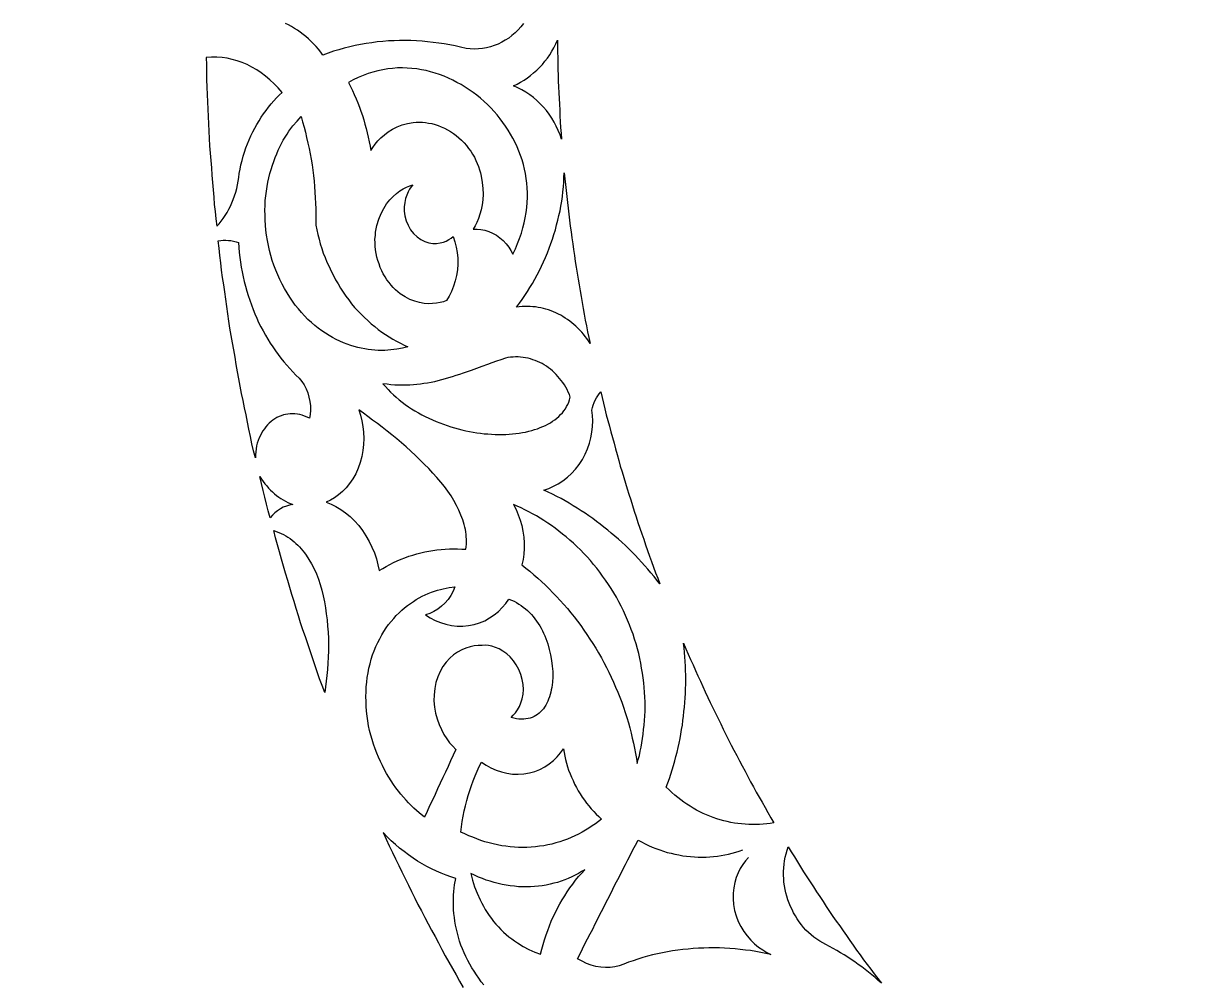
# Model space of a CAD drawing. Extents: x -1903 to -234, y -575 to 545.
# Drawn here: x -1703.9 to -1504.9, y -178.6 to -14.8 of the extents above; entities that cross this region are included whole.
import ezdxf

# ---------------------------------------------------------------- set-up
doc = ezdxf.new("R2010")
doc.units = 0
doc.layers.add('LAYER_1', color=18, linetype='CONTINUOUS')

msp = doc.modelspace()

# ---------------------------------------------------------------- linework, layer by layer
at = {"layer": 'LAYER_1'}
msp.add_lwpolyline([(-1342.91, 545.22, 0.414214), (-1902.91, -14.78, 0.414214), (-1342.91, -574.78, 0.414214), (-782.91, -14.78, 0.414214)], format="xyb", close=True, dxfattribs=at)
for points in [[(-1618.65, -14.82), (-1619.1, -15.38), (-1619.57, -15.91), (-1620.08, -16.41), (-1620.62, -16.86), (-1621.17, -17.28), (-1621.76, -17.66), (-1622.36, -18.01), (-1622.99, -18.31), (-1623.63, -18.56), (-1624.29, -18.78), (-1624.96, -18.95), (-1625.64, -19.07), (-1626.33, -19.15), (-1627.03, -19.18), (-1627.74, -19.15), (-1628.45, -19.08), (-1629.37, -18.86), (-1630.29, -18.64), (-1631.23, -18.47), (-1632.16, -18.29), (-1633.1, -18.15), (-1634.05, -18.02), (-1635, -17.92), (-1635.95, -17.82), (-1636.9, -17.77), (-1637.85, -17.72), (-1638.81, -17.71), (-1639.77, -17.7), (-1640.72, -17.74), (-1641.68, -17.78), (-1642.63, -17.86), (-1643.58, -17.95), (-1644.53, -18.08), (-1645.48, -18.21), (-1646.42, -18.38), (-1647.35, -18.56), (-1648.28, -18.78), (-1649.21, -19.01), (-1650.13, -19.28), (-1651.04, -19.55), (-1651.95, -19.87), (-1652.85, -20.19), (-1653.23, -19.7), (-1653.61, -19.21), (-1654.02, -18.75), (-1654.43, -18.3), (-1654.87, -17.87), (-1655.3, -17.44), (-1655.77, -17.05), (-1656.23, -16.66), (-1656.71, -16.3), (-1657.2, -15.95), (-1657.7, -15.64), (-1658.2, -15.32), (-1658.71, -15.05), (-1659.23, -14.78)], [(-1625.41, -178.69), (-1625.86, -178.15), (-1626.27, -177.56), (-1626.69, -176.98), (-1627.08, -176.37), (-1627.46, -175.77), (-1627.81, -175.14), (-1628.17, -174.51), (-1628.48, -173.86), (-1628.79, -173.21), (-1629.06, -172.55), (-1629.33, -171.89), (-1629.54, -171.21), (-1629.75, -170.54), (-1629.92, -169.86), (-1630.09, -169.19), (-1630.22, -168.52), (-1630.35, -167.85), (-1630.43, -167.19), (-1630.52, -166.53), (-1630.56, -165.89), (-1630.6, -165.24), (-1630.61, -164.62), (-1630.61, -163.99), (-1630.58, -163.39), (-1630.55, -162.79), (-1630.48, -162.21), (-1630.41, -161.64), (-1630.19, -160.53), (-1631.03, -160.27), (-1631.86, -159.98), (-1632.68, -159.65), (-1633.5, -159.3), (-1634.31, -158.91), (-1635.12, -158.5), (-1635.92, -158.05), (-1636.71, -157.57), (-1637.49, -157.07), (-1638.26, -156.54), (-1639.02, -155.97), (-1639.77, -155.39), (-1640.5, -154.77), (-1641.2, -154.11), (-1641.89, -153.43), (-1642.56, -152.73), (-1642.05, -153.86), (-1641.54, -154.98), (-1641.01, -156.1), (-1640.46, -157.21), (-1639.92, -158.32), (-1639.37, -159.43), (-1638.83, -160.54), (-1638.28, -161.66), (-1637.74, -162.77), (-1637.19, -163.88), (-1636.64, -164.98), (-1636.06, -166.08), (-1635.48, -167.17), (-1634.9, -168.26), (-1634.32, -169.36), (-1633.74, -170.45), (-1633.16, -171.54), (-1632.58, -172.64), (-1632, -173.73), (-1631.39, -174.81), (-1630.78, -175.88), (-1630.16, -176.96), (-1629.55, -178.03), (-1628.94, -179.11)], [(-1580.3, -156.98), (-1580.8, -157.53), (-1581.26, -158.15), (-1581.69, -158.83), (-1582.06, -159.57), (-1582.38, -160.37), (-1582.64, -161.22), (-1582.82, -162.12), (-1582.91, -163.06), (-1582.92, -164.02), (-1582.85, -165), (-1582.68, -165.98), (-1582.42, -166.94), (-1582.05, -167.86), (-1581.61, -168.74), (-1581.09, -169.57), (-1580.52, -170.35), (-1579.91, -171.05), (-1579.25, -171.69), (-1578.57, -172.25), (-1577.88, -172.73), (-1577.18, -173.15), (-1576.48, -173.49), (-1577.34, -173.32), (-1578.19, -173.14), (-1579.06, -173), (-1579.93, -172.85), (-1580.81, -172.74), (-1581.69, -172.63), (-1582.58, -172.55), (-1583.47, -172.47), (-1584.36, -172.43), (-1585.25, -172.39), (-1586.14, -172.39), (-1587.04, -172.38), (-1587.93, -172.41), (-1588.82, -172.44), (-1589.71, -172.5), (-1590.6, -172.57), (-1591.49, -172.67), (-1592.37, -172.77), (-1593.23, -172.9), (-1594.1, -173.04), (-1594.95, -173.21), (-1595.81, -173.38), (-1596.65, -173.58), (-1597.5, -173.79), (-1598.32, -174.03), (-1599.15, -174.28), (-1599.96, -174.56), (-1600.77, -174.84), (-1601.56, -175.15), (-1602.35, -175.46), (-1603.1, -175.63), (-1603.87, -175.71), (-1604.67, -175.73), (-1605.48, -175.67), (-1606.3, -175.53), (-1607.11, -175.31), (-1607.91, -175.02), (-1608.68, -174.67), (-1609.43, -174.25), (-1609.01, -173.4), (-1608.59, -172.55), (-1608.17, -171.7), (-1607.74, -170.85), (-1607.3, -170), (-1606.86, -169.16), (-1606.43, -168.3), (-1606, -167.45), (-1605.57, -166.6), (-1605.14, -165.76), (-1604.71, -164.91), (-1604.27, -164.07), (-1603.85, -163.23), (-1603.42, -162.38), (-1603, -161.54), (-1602.57, -160.7), (-1602.14, -159.86), (-1601.71, -159.03), (-1601.29, -158.19), (-1600.87, -157.35), (-1600.44, -156.51), (-1600.01, -155.68), (-1599.57, -154.84), (-1599.12, -154), (-1598.53, -154.32), (-1597.94, -154.64), (-1597.33, -154.92), (-1596.71, -155.2), (-1596.07, -155.44), (-1595.43, -155.68), (-1594.79, -155.88), (-1594.14, -156.09), (-1593.48, -156.25), (-1592.83, -156.41), (-1592.17, -156.54), (-1591.51, -156.66), (-1590.84, -156.74), (-1590.18, -156.82), (-1589.52, -156.86), (-1588.86, -156.9), (-1588.2, -156.9), (-1587.54, -156.9), (-1586.89, -156.85), (-1586.24, -156.81), (-1585.6, -156.73), (-1584.95, -156.64), (-1584.33, -156.52), (-1583.7, -156.4), (-1583.08, -156.24), (-1582.47, -156.08), (-1581.87, -155.89), (-1581.28, -155.69)]]:
    msp.add_lwpolyline(points, dxfattribs=at)
for points in [[(-1612.16, -34.53), (-1612.42, -33.77), (-1612.73, -33.02), (-1613.07, -32.3), (-1613.45, -31.6), (-1613.85, -30.92), (-1614.29, -30.27), (-1614.76, -29.64), (-1615.26, -29.05), (-1615.8, -28.48), (-1616.37, -27.94), (-1616.97, -27.43), (-1617.6, -26.96), (-1618.25, -26.53), (-1618.94, -26.13), (-1619.64, -25.77), (-1620.37, -25.45), (-1619.75, -25.15), (-1619.14, -24.82), (-1618.56, -24.46), (-1617.99, -24.08), (-1617.45, -23.67), (-1616.92, -23.23), (-1616.4, -22.77), (-1615.91, -22.28), (-1615.44, -21.77), (-1614.99, -21.24), (-1614.57, -20.69), (-1614.18, -20.12), (-1613.81, -19.53), (-1613.47, -18.93), (-1613.15, -18.3), (-1612.87, -17.66), (-1612.85, -18.65), (-1612.84, -19.65), (-1612.82, -20.64), (-1612.81, -21.63), (-1612.79, -22.63), (-1612.76, -23.62), (-1612.72, -24.61), (-1612.67, -25.6), (-1612.62, -26.6), (-1612.58, -27.59), (-1612.53, -28.58), (-1612.48, -29.57), (-1612.44, -30.57), (-1612.39, -31.56), (-1612.32, -32.55), (-1612.24, -33.54)], [(-1670.96, -49.37), (-1670.56, -48.94), (-1670.19, -48.49), (-1669.83, -48.02), (-1669.5, -47.52), (-1669.18, -47.01), (-1668.89, -46.48), (-1668.62, -45.93), (-1668.37, -45.36), (-1668.13, -44.78), (-1667.92, -44.19), (-1667.72, -43.58), (-1667.55, -42.96), (-1667.41, -42.32), (-1667.29, -41.68), (-1667.2, -41.03), (-1667.13, -40.37), (-1666.98, -39.63), (-1666.82, -38.89), (-1666.63, -38.16), (-1666.44, -37.44), (-1666.21, -36.73), (-1665.98, -36.01), (-1665.72, -35.32), (-1665.44, -34.63), (-1665.12, -33.96), (-1664.81, -33.29), (-1664.46, -32.64), (-1664.11, -32), (-1663.73, -31.38), (-1663.35, -30.77), (-1662.95, -30.19), (-1662.54, -29.61), (-1662.11, -29.06), (-1661.68, -28.52), (-1661.22, -28.01), (-1660.77, -27.5), (-1660.29, -27.03), (-1659.82, -26.57), (-1660.48, -25.8), (-1661.18, -25.08), (-1661.89, -24.41), (-1662.61, -23.79), (-1663.37, -23.22), (-1664.14, -22.7), (-1664.94, -22.24), (-1665.76, -21.82), (-1666.59, -21.47), (-1667.44, -21.17), (-1668.3, -20.93), (-1669.17, -20.74), (-1670.05, -20.62), (-1670.94, -20.56), (-1671.83, -20.56), (-1672.73, -20.63), (-1672.71, -21.88), (-1672.69, -23.13), (-1672.67, -24.38), (-1672.63, -25.64), (-1672.57, -26.89), (-1672.51, -28.14), (-1672.46, -29.39), (-1672.4, -30.64), (-1672.34, -31.89), (-1672.28, -33.14), (-1672.22, -34.4), (-1672.16, -35.65), (-1672.06, -36.89), (-1671.96, -38.14), (-1671.86, -39.39), (-1671.76, -40.64), (-1671.66, -41.89), (-1671.56, -43.14), (-1671.47, -44.39), (-1671.37, -45.64), (-1671.24, -46.88), (-1671.1, -48.13)], [(-1620.47, -54.13), (-1620.04, -53.22), (-1619.66, -52.33), (-1619.32, -51.43), (-1619.02, -50.54), (-1618.77, -49.66), (-1618.54, -48.78), (-1618.35, -47.91), (-1618.19, -47.05), (-1618.08, -46.19), (-1618.01, -45.34), (-1617.97, -44.49), (-1617.98, -43.66), (-1618.02, -42.83), (-1618.09, -42.01), (-1618.21, -41.2), (-1618.34, -40.4), (-1618.49, -39.61), (-1618.68, -38.83), (-1618.9, -38.05), (-1619.15, -37.29), (-1619.43, -36.55), (-1619.75, -35.81), (-1620.09, -35.08), (-1620.45, -34.37), (-1620.85, -33.67), (-1621.27, -32.99), (-1621.72, -32.32), (-1622.17, -31.67), (-1622.65, -31.03), (-1623.15, -30.4), (-1623.68, -29.8), (-1624.22, -29.21), (-1624.79, -28.64), (-1625.37, -28.09), (-1625.98, -27.56), (-1626.61, -27.05), (-1627.25, -26.56), (-1627.91, -26.09), (-1628.59, -25.65), (-1629.28, -25.23), (-1629.99, -24.84), (-1630.72, -24.47), (-1631.45, -24.12), (-1632.2, -23.81), (-1632.95, -23.52), (-1633.71, -23.27), (-1634.48, -23.04), (-1635.26, -22.84), (-1636.06, -22.68), (-1636.86, -22.55), (-1637.67, -22.46), (-1638.48, -22.4), (-1639.3, -22.38), (-1640.13, -22.39), (-1640.96, -22.45), (-1641.8, -22.54), (-1642.63, -22.68), (-1643.47, -22.85), (-1644.32, -23.08), (-1645.16, -23.34), (-1646, -23.65), (-1646.84, -24.01), (-1647.68, -24.42), (-1648.51, -24.88), (-1648.16, -25.55), (-1647.82, -26.23), (-1647.51, -26.92), (-1647.19, -27.62), (-1646.91, -28.33), (-1646.63, -29.04), (-1646.37, -29.76), (-1646.12, -30.49), (-1645.9, -31.22), (-1645.68, -31.96), (-1645.49, -32.71), (-1645.3, -33.45), (-1645.14, -34.2), (-1644.96, -34.95), (-1644.81, -35.71), (-1644.67, -36.46), (-1644.32, -35.92), (-1643.92, -35.37), (-1643.46, -34.83), (-1642.95, -34.29), (-1642.37, -33.77), (-1641.72, -33.28), (-1640.99, -32.83), (-1640.2, -32.43), (-1639.34, -32.1), (-1638.42, -31.84), (-1637.45, -31.68), (-1636.93, -31.65), (-1636.42, -31.62), (-1635.89, -31.65), (-1635.36, -31.67), (-1634.82, -31.77), (-1634.28, -31.86), (-1633.74, -32.02), (-1633.2, -32.17), (-1632.67, -32.4), (-1632.14, -32.62), (-1631.62, -32.91), (-1631.1, -33.2), (-1630.61, -33.55), (-1630.11, -33.9), (-1629.65, -34.3), (-1629.2, -34.7), (-1628.78, -35.15), (-1628.37, -35.6), (-1628.01, -36.09), (-1627.64, -36.58), (-1627.34, -37.09), (-1627.03, -37.61), (-1626.78, -38.14), (-1626.53, -38.67), (-1626.34, -39.21), (-1626.15, -39.75), (-1626.01, -40.29), (-1625.87, -40.83), (-1625.69, -41.89), (-1625.58, -42.92), (-1625.55, -43.9), (-1625.6, -44.84), (-1625.72, -45.73), (-1625.88, -46.56), (-1626.09, -47.33), (-1626.34, -48.05), (-1626.61, -48.71), (-1626.91, -49.32), (-1627.22, -49.87), (-1626.57, -49.86), (-1625.9, -49.92), (-1625.23, -50.06), (-1624.56, -50.27), (-1623.91, -50.56), (-1623.27, -50.91), (-1622.67, -51.33), (-1622.12, -51.81), (-1621.61, -52.34), (-1621.17, -52.91), (-1620.79, -53.51)], [(-1638.35, -69.91), (-1639.28, -70.14), (-1640.25, -70.33), (-1640.75, -70.39), (-1641.26, -70.46), (-1641.79, -70.49), (-1642.32, -70.53), (-1642.86, -70.53), (-1643.41, -70.53), (-1643.98, -70.49), (-1644.54, -70.45), (-1645.12, -70.37), (-1645.71, -70.29), (-1646.3, -70.17), (-1646.9, -70.04), (-1647.5, -69.87), (-1648.11, -69.69), (-1648.73, -69.46), (-1649.34, -69.24), (-1649.96, -68.95), (-1650.58, -68.67), (-1651.19, -68.33), (-1651.81, -67.99), (-1652.42, -67.59), (-1653.03, -67.19), (-1653.63, -66.73), (-1654.23, -66.27), (-1654.82, -65.76), (-1655.4, -65.24), (-1655.97, -64.66), (-1656.52, -64.09), (-1657.03, -63.45), (-1657.55, -62.82), (-1658.03, -62.14), (-1658.51, -61.45), (-1658.95, -60.72), (-1659.39, -59.99), (-1659.79, -59.22), (-1660.19, -58.45), (-1660.54, -57.65), (-1660.9, -56.84), (-1661.2, -56.02), (-1661.51, -55.19), (-1661.74, -54.34), (-1661.97, -53.49), (-1662.14, -52.63), (-1662.31, -51.77), (-1662.44, -50.9), (-1662.56, -50.04), (-1662.63, -49.18), (-1662.7, -48.33), (-1662.72, -47.48), (-1662.74, -46.64), (-1662.71, -45.82), (-1662.69, -44.99), (-1662.59, -44.19), (-1662.49, -43.39), (-1662.36, -42.62), (-1662.22, -41.85), (-1662.05, -41.11), (-1661.87, -40.37), (-1661.67, -39.67), (-1661.46, -38.97), (-1661.22, -38.31), (-1660.99, -37.65), (-1660.73, -37.03), (-1660.47, -36.41), (-1660.18, -35.83), (-1659.9, -35.25), (-1659.6, -34.72), (-1659.28, -34.18), (-1658.95, -33.68), (-1658.63, -33.18), (-1658.29, -32.72), (-1657.95, -32.27), (-1657.25, -31.43), (-1656.55, -30.66), (-1656.3, -31.56), (-1656.05, -32.45), (-1655.83, -33.35), (-1655.62, -34.26), (-1655.41, -35.18), (-1655.2, -36.09), (-1655.02, -37.02), (-1654.85, -37.94), (-1654.7, -38.87), (-1654.56, -39.81), (-1654.46, -40.74), (-1654.35, -41.68), (-1654.28, -42.62), (-1654.21, -43.56), (-1654.17, -44.5), (-1654.1, -45.44), (-1654.07, -46.38), (-1654.05, -47.31), (-1654.05, -48.24), (-1654.06, -49.18), (-1653.89, -49.98), (-1653.71, -50.78), (-1653.5, -51.57), (-1653.29, -52.37), (-1653.04, -53.16), (-1652.79, -53.95), (-1652.48, -54.72), (-1652.16, -55.5), (-1651.81, -56.25), (-1651.46, -57.01), (-1651.07, -57.75), (-1650.69, -58.48), (-1650.26, -59.2), (-1649.84, -59.91), (-1649.39, -60.59), (-1648.93, -61.27), (-1648.44, -61.92), (-1647.96, -62.57), (-1647.44, -63.19), (-1646.9, -63.79), (-1646.34, -64.37), (-1645.78, -64.93), (-1645.2, -65.46), (-1644.61, -65.99), (-1644.01, -66.48), (-1643.41, -66.96), (-1642.79, -67.4), (-1642.17, -67.84), (-1641.54, -68.23), (-1640.92, -68.62), (-1640.28, -68.97), (-1639.64, -69.31), (-1638.99, -69.61)], [(-1607.31, -69.33), (-1607.57, -68.92), (-1607.84, -68.53), (-1608.12, -68.14), (-1608.41, -67.77), (-1608.72, -67.41), (-1609.04, -67.07), (-1609.37, -66.73), (-1609.71, -66.41), (-1610.06, -66.11), (-1610.42, -65.81), (-1610.78, -65.53), (-1611.15, -65.26), (-1611.53, -65.01), (-1611.92, -64.77), (-1612.31, -64.54), (-1612.71, -64.33), (-1613.12, -64.13), (-1613.54, -63.95), (-1613.96, -63.78), (-1614.39, -63.63), (-1614.83, -63.5), (-1615.26, -63.38), (-1615.71, -63.28), (-1616.16, -63.19), (-1616.61, -63.13), (-1617.06, -63.08), (-1617.52, -63.04), (-1617.98, -63.03), (-1618.44, -63.03), (-1618.9, -63.05), (-1619.37, -63.1), (-1619.83, -63.16), (-1619.35, -62.5), (-1618.88, -61.86), (-1618.43, -61.18), (-1617.97, -60.51), (-1617.55, -59.81), (-1617.13, -59.11), (-1616.74, -58.39), (-1616.33, -57.67), (-1615.95, -56.93), (-1615.57, -56.18), (-1615.22, -55.42), (-1614.88, -54.67), (-1614.56, -53.89), (-1614.25, -53.12), (-1613.98, -52.33), (-1613.7, -51.55), (-1613.46, -50.75), (-1613.22, -49.96), (-1613.02, -49.15), (-1612.8, -48.35), (-1612.62, -47.54), (-1612.43, -46.73), (-1612.29, -45.92), (-1612.14, -45.11), (-1612.03, -44.3), (-1611.92, -43.48), (-1611.85, -42.67), (-1611.78, -41.87), (-1611.75, -41.06), (-1611.71, -40.26), (-1611.6, -41.26), (-1611.49, -42.27), (-1611.38, -43.28), (-1611.27, -44.29), (-1611.16, -45.3), (-1611.05, -46.31), (-1610.93, -47.31), (-1610.82, -48.32), (-1610.69, -49.33), (-1610.55, -50.33), (-1610.4, -51.34), (-1610.26, -52.34), (-1610.12, -53.34), (-1609.97, -54.35), (-1609.83, -55.35), (-1609.69, -56.36), (-1609.53, -57.36), (-1609.36, -58.36), (-1609.18, -59.36), (-1609.01, -60.36), (-1608.83, -61.36), (-1608.66, -62.36), (-1608.48, -63.36), (-1608.31, -64.35), (-1608.13, -65.35), (-1607.93, -66.35), (-1607.72, -67.34), (-1607.52, -68.33)], [(-1631.77, -62.05), (-1632.3, -62.23), (-1632.87, -62.38), (-1633.48, -62.49), (-1634.14, -62.55), (-1634.84, -62.57), (-1635.58, -62.51), (-1636.36, -62.38), (-1637.17, -62.16), (-1638.01, -61.84), (-1638.85, -61.41), (-1639.67, -60.87), (-1640.47, -60.2), (-1640.85, -59.8), (-1641.23, -59.41), (-1641.58, -58.95), (-1641.93, -58.5), (-1642.24, -58), (-1642.55, -57.49), (-1642.81, -56.94), (-1643.07, -56.39), (-1643.28, -55.8), (-1643.49, -55.22), (-1643.64, -54.61), (-1643.79, -54.01), (-1643.87, -53.39), (-1643.96, -52.78), (-1643.96, -52.17), (-1643.97, -51.55), (-1643.91, -50.96), (-1643.86, -50.37), (-1643.75, -49.8), (-1643.64, -49.24), (-1643.33, -48.18), (-1642.94, -47.21), (-1642.48, -46.33), (-1641.98, -45.55), (-1641.43, -44.87), (-1640.87, -44.28), (-1640.29, -43.77), (-1639.71, -43.35), (-1639.14, -43), (-1638.58, -42.71), (-1638.03, -42.48), (-1637.5, -42.31), (-1637.8, -42.65), (-1638.07, -43.06), (-1638.34, -43.52), (-1638.57, -44.06), (-1638.76, -44.65), (-1638.9, -45.32), (-1638.98, -46.04), (-1638.97, -46.81), (-1638.86, -47.62), (-1638.65, -48.42), (-1638.33, -49.21), (-1637.91, -49.95), (-1637.39, -50.62), (-1636.8, -51.18), (-1636.16, -51.64), (-1635.47, -51.97), (-1634.78, -52.19), (-1634.1, -52.29), (-1633.46, -52.3), (-1632.85, -52.22), (-1632.3, -52.08), (-1631.81, -51.89), (-1631.36, -51.65), (-1630.97, -51.4), (-1630.63, -51.13), (-1630.34, -52.01), (-1630.11, -52.92), (-1629.94, -53.87), (-1629.86, -54.83), (-1629.84, -55.81), (-1629.91, -56.79), (-1630.06, -57.75), (-1630.28, -58.69), (-1630.57, -59.6), (-1630.93, -60.47), (-1631.32, -61.29)], [(-1655.13, -82.11), (-1655.54, -81.9), (-1655.96, -81.73), (-1656.37, -81.59), (-1656.79, -81.48), (-1657.2, -81.4), (-1657.61, -81.35), (-1658.02, -81.33), (-1658.42, -81.34), (-1658.82, -81.38), (-1659.21, -81.44), (-1659.59, -81.54), (-1659.96, -81.66), (-1660.33, -81.81), (-1660.68, -81.98), (-1661.03, -82.18), (-1661.36, -82.41), (-1661.69, -82.66), (-1661.99, -82.93), (-1662.29, -83.22), (-1662.57, -83.54), (-1662.83, -83.88), (-1663.07, -84.24), (-1663.3, -84.63), (-1663.51, -85.03), (-1663.7, -85.45), (-1663.88, -85.89), (-1664.03, -86.35), (-1664.15, -86.82), (-1664.24, -87.31), (-1664.31, -87.82), (-1664.35, -88.34), (-1664.36, -88.87), (-1664.66, -87.66), (-1664.94, -86.44), (-1665.19, -85.21), (-1665.45, -83.98), (-1665.7, -82.76), (-1665.95, -81.53), (-1666.21, -80.31), (-1666.46, -79.08), (-1666.72, -77.85), (-1666.97, -76.63), (-1667.19, -75.4), (-1667.4, -74.16), (-1667.62, -72.93), (-1667.83, -71.7), (-1668.05, -70.46), (-1668.26, -69.23), (-1668.48, -68), (-1668.69, -66.76), (-1668.88, -65.53), (-1669.06, -64.29), (-1669.23, -63.05), (-1669.41, -61.81), (-1669.59, -60.57), (-1669.76, -59.33), (-1669.94, -58.09), (-1670.11, -56.85), (-1670.27, -55.61), (-1670.41, -54.36), (-1670.55, -53.12), (-1670.69, -51.87), (-1670.26, -51.8), (-1669.83, -51.76), (-1669.39, -51.75), (-1668.96, -51.77), (-1668.52, -51.81), (-1668.08, -51.89), (-1667.65, -52), (-1667.21, -52.14), (-1667.16, -52.99), (-1667.1, -53.83), (-1667.01, -54.67), (-1666.91, -55.51), (-1666.77, -56.34), (-1666.61, -57.16), (-1666.44, -57.98), (-1666.25, -58.8), (-1666.04, -59.6), (-1665.81, -60.41), (-1665.57, -61.2), (-1665.32, -61.98), (-1665.04, -62.76), (-1664.76, -63.53), (-1664.46, -64.29), (-1664.14, -65.04), (-1663.81, -65.77), (-1663.44, -66.5), (-1663.05, -67.21), (-1662.66, -67.91), (-1662.25, -68.6), (-1661.82, -69.28), (-1661.39, -69.95), (-1660.94, -70.6), (-1660.47, -71.24), (-1660, -71.86), (-1659.51, -72.47), (-1659.01, -73.06), (-1658.5, -73.64), (-1657.97, -74.21), (-1657.44, -74.75), (-1656.87, -75.28), (-1656.44, -75.82), (-1656.06, -76.42), (-1655.72, -77.07), (-1655.44, -77.76), (-1655.22, -78.48), (-1655.06, -79.22), (-1654.98, -79.97), (-1654.96, -80.71), (-1655.02, -81.43)], [(-1610.67, -78.52), (-1610.83, -78.07), (-1611.02, -77.64), (-1611.23, -77.22), (-1611.45, -76.81), (-1611.69, -76.41), (-1611.94, -76.03), (-1612.21, -75.66), (-1612.49, -75.31), (-1612.78, -74.97), (-1613.08, -74.64), (-1613.39, -74.33), (-1613.71, -74.03), (-1614.05, -73.75), (-1614.39, -73.49), (-1614.75, -73.24), (-1615.11, -73.01), (-1615.49, -72.79), (-1615.87, -72.59), (-1616.26, -72.41), (-1616.65, -72.25), (-1617.06, -72.11), (-1617.47, -71.98), (-1617.88, -71.87), (-1618.3, -71.79), (-1618.72, -71.72), (-1619.15, -71.67), (-1619.57, -71.65), (-1620, -71.64), (-1620.43, -71.66), (-1620.86, -71.7), (-1621.3, -71.76), (-1621.73, -71.84), (-1622.5, -72.11), (-1623.26, -72.39), (-1624.03, -72.66), (-1624.8, -72.94), (-1625.73, -73.27), (-1626.66, -73.61), (-1627.6, -73.95), (-1628.25, -74.18), (-1628.91, -74.41), (-1629.54, -74.62), (-1630.18, -74.83), (-1630.8, -75.03), (-1631.42, -75.22), (-1632.02, -75.39), (-1632.63, -75.57), (-1633.23, -75.71), (-1633.83, -75.86), (-1634.42, -75.98), (-1635.02, -76.11), (-1635.62, -76.2), (-1636.22, -76.29), (-1636.83, -76.36), (-1637.43, -76.42), (-1638.05, -76.45), (-1638.67, -76.48), (-1639.3, -76.48), (-1639.94, -76.47), (-1640.59, -76.44), (-1641.25, -76.38), (-1641.92, -76.31), (-1642.61, -76.22), (-1642.19, -76.7), (-1641.75, -77.18), (-1641.3, -77.64), (-1640.83, -78.09), (-1640.34, -78.53), (-1639.84, -78.95), (-1639.33, -79.36), (-1638.81, -79.75), (-1638.27, -80.13), (-1637.72, -80.5), (-1637.15, -80.84), (-1636.58, -81.19), (-1635.98, -81.5), (-1635.39, -81.81), (-1634.78, -82.1), (-1634.18, -82.38), (-1633.56, -82.64), (-1632.94, -82.9), (-1632.31, -83.12), (-1631.69, -83.35), (-1631.05, -83.55), (-1630.42, -83.75), (-1629.78, -83.91), (-1629.15, -84.08), (-1628.51, -84.22), (-1627.87, -84.36), (-1627.24, -84.47), (-1626.6, -84.57), (-1625.97, -84.65), (-1625.35, -84.73), (-1624.72, -84.78), (-1624.1, -84.83), (-1623.49, -84.85), (-1622.88, -84.87), (-1622.28, -84.86), (-1621.68, -84.85), (-1621.1, -84.81), (-1620.52, -84.77), (-1619.95, -84.7), (-1619.39, -84.63), (-1618.84, -84.54), (-1618.3, -84.44), (-1617.77, -84.32), (-1617.26, -84.19), (-1616.76, -84.04), (-1616.27, -83.88), (-1615.8, -83.7), (-1615.35, -83.51), (-1614.91, -83.31), (-1614.48, -83.09), (-1614.07, -82.85), (-1613.69, -82.61), (-1613.32, -82.34), (-1612.96, -82.07), (-1612.63, -81.78), (-1612.32, -81.47), (-1612.03, -81.15), (-1611.77, -80.82), (-1611.52, -80.47), (-1611.3, -80.11), (-1611.1, -79.74), (-1610.93, -79.35), (-1610.79, -78.94)], [(-1595.41, -110.31), (-1595.91, -109.68), (-1596.4, -109.05), (-1596.92, -108.44), (-1597.44, -107.82), (-1597.98, -107.23), (-1598.51, -106.63), (-1599.05, -106.05), (-1599.59, -105.46), (-1600.15, -104.9), (-1600.71, -104.33), (-1601.29, -103.78), (-1601.87, -103.23), (-1602.46, -102.7), (-1603.06, -102.17), (-1603.68, -101.66), (-1604.3, -101.15), (-1604.94, -100.66), (-1605.57, -100.16), (-1606.21, -99.69), (-1606.84, -99.21), (-1607.49, -98.75), (-1608.15, -98.29), (-1608.82, -97.85), (-1609.49, -97.41), (-1610.17, -97), (-1610.86, -96.58), (-1611.56, -96.18), (-1612.26, -95.79), (-1612.98, -95.41), (-1613.7, -95.04), (-1614.43, -94.69), (-1615.16, -94.34), (-1614.34, -94.05), (-1613.52, -93.69), (-1612.72, -93.26), (-1611.94, -92.75), (-1611.18, -92.16), (-1610.46, -91.49), (-1609.79, -90.76), (-1609.17, -89.97), (-1608.62, -89.13), (-1608.14, -88.24), (-1607.73, -87.32), (-1607.4, -86.37), (-1607.15, -85.41), (-1606.98, -84.44), (-1606.88, -83.48), (-1606.86, -82.53), (-1606.89, -81.6), (-1606.98, -80.7), (-1606.87, -80.27), (-1606.75, -79.84), (-1606.59, -79.43), (-1606.42, -79.03), (-1606.22, -78.64), (-1605.99, -78.27), (-1605.75, -77.91), (-1605.48, -77.57), (-1605.25, -78.55), (-1605.01, -79.53), (-1604.77, -80.51), (-1604.54, -81.49), (-1604.29, -82.47), (-1604.02, -83.44), (-1603.75, -84.41), (-1603.49, -85.39), (-1603.22, -86.36), (-1602.96, -87.33), (-1602.69, -88.3), (-1602.42, -89.28), (-1602.15, -90.25), (-1601.86, -91.21), (-1601.56, -92.17), (-1601.26, -93.14), (-1600.97, -94.1), (-1600.67, -95.06), (-1600.37, -96.03), (-1600.08, -96.99), (-1599.78, -97.95), (-1599.46, -98.91), (-1599.14, -99.86), (-1598.81, -100.82), (-1598.48, -101.77), (-1598.16, -102.72), (-1597.83, -103.68), (-1597.5, -104.63), (-1597.18, -105.59), (-1596.84, -106.54), (-1596.48, -107.48), (-1596.13, -108.42), (-1595.77, -109.36)], [(-1628.48, -104.42), (-1628.43, -103.99), (-1628.39, -103.57), (-1628.37, -103.15), (-1628.38, -102.73), (-1628.4, -102.31), (-1628.43, -101.89), (-1628.49, -101.47), (-1628.56, -101.06), (-1628.65, -100.64), (-1628.75, -100.23), (-1629, -99.4), (-1629.31, -98.59), (-1629.67, -97.77), (-1630.07, -96.95), (-1630.52, -96.14), (-1631.01, -95.34), (-1631.55, -94.54), (-1632.13, -93.75), (-1632.75, -92.97), (-1633.41, -92.19), (-1634.1, -91.43), (-1634.81, -90.67), (-1635.56, -89.92), (-1636.3, -89.17), (-1637.07, -88.43), (-1637.85, -87.71), (-1638.64, -86.99), (-1639.45, -86.29), (-1640.27, -85.6), (-1641.1, -84.94), (-1641.92, -84.27), (-1642.75, -83.63), (-1643.57, -83), (-1644.39, -82.4), (-1645.18, -81.8), (-1645.95, -81.24), (-1646.72, -80.68), (-1646.45, -81.57), (-1646.24, -82.51), (-1646.05, -83.49), (-1645.94, -84.49), (-1645.89, -85.52), (-1645.92, -86.56), (-1646.03, -87.6), (-1646.22, -88.63), (-1646.49, -89.64), (-1646.83, -90.62), (-1647.25, -91.55), (-1647.74, -92.42), (-1648.29, -93.22), (-1648.88, -93.95), (-1649.51, -94.6), (-1650.17, -95.17), (-1650.87, -95.66), (-1651.58, -96.07), (-1652.3, -96.39), (-1651.46, -96.73), (-1650.62, -97.14), (-1649.79, -97.64), (-1648.98, -98.22), (-1648.19, -98.87), (-1647.45, -99.6), (-1646.75, -100.39), (-1646.1, -101.25), (-1645.51, -102.15), (-1644.97, -103.09), (-1644.49, -104.06), (-1644.07, -105.05), (-1643.73, -106.06), (-1643.46, -107.06), (-1643.27, -108.05), (-1642.66, -107.7), (-1642.06, -107.34), (-1641.44, -107.01), (-1640.82, -106.69), (-1640.17, -106.41), (-1639.53, -106.12), (-1638.87, -105.88), (-1638.21, -105.63), (-1637.54, -105.43), (-1636.86, -105.22), (-1636.18, -105.05), (-1635.49, -104.89), (-1634.8, -104.76), (-1634.1, -104.64), (-1633.4, -104.55), (-1632.7, -104.47), (-1632, -104.42), (-1631.29, -104.37), (-1630.59, -104.37), (-1629.88, -104.36), (-1629.18, -104.39)], [(-1657.99, -96.78), (-1658.55, -96.9), (-1659.08, -97.07), (-1659.6, -97.28), (-1660.1, -97.55), (-1660.58, -97.86), (-1661.03, -98.22), (-1661.45, -98.62), (-1661.84, -99.07), (-1662.16, -97.9), (-1662.48, -96.74), (-1662.76, -95.57), (-1663.04, -94.4), (-1663.32, -93.22), (-1663.6, -92.05), (-1663.33, -92.47), (-1663.04, -92.87), (-1662.74, -93.26), (-1662.43, -93.63), (-1662.11, -93.99), (-1661.78, -94.33), (-1661.44, -94.66), (-1661.09, -94.97), (-1660.74, -95.26), (-1660.37, -95.54), (-1660, -95.79), (-1659.62, -96.03), (-1659.22, -96.25), (-1658.82, -96.45), (-1658.41, -96.63)], [(-1599.26, -140.97), (-1599.08, -140.27), (-1598.9, -139.58), (-1598.75, -138.86), (-1598.6, -138.15), (-1598.47, -137.42), (-1598.35, -136.68), (-1598.26, -135.93), (-1598.17, -135.18), (-1598.1, -134.4), (-1598.02, -133.63), (-1597.98, -132.83), (-1597.94, -132.04), (-1597.94, -131.24), (-1597.93, -130.44), (-1597.97, -129.62), (-1598, -128.81), (-1598.08, -127.99), (-1598.15, -127.17), (-1598.27, -126.35), (-1598.38, -125.53), (-1598.52, -124.7), (-1598.66, -123.86), (-1598.84, -123.03), (-1599.01, -122.2), (-1599.23, -121.38), (-1599.46, -120.55), (-1599.72, -119.73), (-1599.98, -118.92), (-1600.29, -118.11), (-1600.6, -117.31), (-1600.94, -116.51), (-1601.26, -115.71), (-1601.63, -114.93), (-1602, -114.14), (-1602.4, -113.38), (-1602.81, -112.62), (-1603.25, -111.88), (-1603.7, -111.14), (-1604.18, -110.42), (-1604.66, -109.71), (-1605.17, -109.02), (-1605.66, -108.33), (-1606.18, -107.66), (-1606.7, -107), (-1607.25, -106.36), (-1607.8, -105.73), (-1608.38, -105.13), (-1608.95, -104.53), (-1609.55, -103.96), (-1610.15, -103.39), (-1610.77, -102.86), (-1611.39, -102.33), (-1612.01, -101.83), (-1612.63, -101.33), (-1613.26, -100.86), (-1613.88, -100.39), (-1614.52, -99.97), (-1615.16, -99.54), (-1615.81, -99.14), (-1616.46, -98.75), (-1617.11, -98.39), (-1617.76, -98.04), (-1618.41, -97.71), (-1619.06, -97.39), (-1619.72, -97.11), (-1620.37, -96.82), (-1619.93, -97.66), (-1619.54, -98.54), (-1619.21, -99.45), (-1618.94, -100.4), (-1618.74, -101.36), (-1618.61, -102.34), (-1618.55, -103.32), (-1618.56, -104.3), (-1618.61, -105.25), (-1618.73, -106.18), (-1618.92, -107.09), (-1618.23, -107.64), (-1617.55, -108.18), (-1616.88, -108.76), (-1616.21, -109.34), (-1615.56, -109.95), (-1614.91, -110.56), (-1614.27, -111.2), (-1613.64, -111.84), (-1613.02, -112.5), (-1612.39, -113.16), (-1611.78, -113.85), (-1611.17, -114.53), (-1610.58, -115.25), (-1610, -115.96), (-1609.44, -116.7), (-1608.89, -117.44), (-1608.36, -118.2), (-1607.84, -118.96), (-1607.33, -119.74), (-1606.81, -120.52), (-1606.32, -121.31), (-1605.84, -122.11), (-1605.38, -122.92), (-1604.93, -123.73), (-1604.51, -124.57), (-1604.09, -125.4), (-1603.7, -126.24), (-1603.32, -127.09), (-1602.95, -127.94), (-1602.58, -128.79), (-1602.24, -129.65), (-1601.9, -130.5), (-1601.6, -131.37), (-1601.3, -132.24), (-1601.04, -133.11), (-1600.78, -133.99), (-1600.55, -134.87), (-1600.32, -135.75), (-1600.11, -136.62), (-1599.9, -137.49), (-1599.72, -138.36), (-1599.54, -139.23), (-1599.4, -140.1)], [(-1652.54, -128.85), (-1652.98, -127.67), (-1653.42, -126.49), (-1653.82, -125.3), (-1654.23, -124.11), (-1654.63, -122.92), (-1655.03, -121.72), (-1655.44, -120.53), (-1655.84, -119.34), (-1656.25, -118.15), (-1656.65, -116.95), (-1657.02, -115.75), (-1657.39, -114.55), (-1657.76, -113.34), (-1658.12, -112.14), (-1658.49, -110.93), (-1658.85, -109.73), (-1659.22, -108.52), (-1659.59, -107.32), (-1659.93, -106.11), (-1660.26, -104.89), (-1660.59, -103.68), (-1660.92, -102.46), (-1661.24, -101.25), (-1660.81, -101.39), (-1660.38, -101.56), (-1659.97, -101.74), (-1659.57, -101.94), (-1659.19, -102.15), (-1658.81, -102.38), (-1658.45, -102.62), (-1658.1, -102.88), (-1657.76, -103.15), (-1657.44, -103.43), (-1657.13, -103.73), (-1656.82, -104.04), (-1656.53, -104.37), (-1656.25, -104.7), (-1655.99, -105.05), (-1655.73, -105.41), (-1655.23, -106.16), (-1654.77, -106.94), (-1654.34, -107.77), (-1653.96, -108.63), (-1653.61, -109.52), (-1653.31, -110.45), (-1653.03, -111.4), (-1652.8, -112.38), (-1652.6, -113.37), (-1652.43, -114.39), (-1652.29, -115.43), (-1652.15, -116.46), (-1652.05, -117.51), (-1651.97, -118.57), (-1651.92, -119.63), (-1651.9, -120.69), (-1651.91, -121.75), (-1651.94, -122.81), (-1651.99, -123.86), (-1652.07, -124.9), (-1652.17, -125.92), (-1652.28, -126.92), (-1652.4, -127.9)], [(-1620.77, -133.08), (-1620.39, -132.72), (-1620.02, -132.3), (-1619.68, -131.81), (-1619.36, -131.24), (-1619.09, -130.61), (-1618.87, -129.9), (-1618.73, -129.14), (-1618.68, -128.33), (-1618.72, -127.48), (-1618.86, -126.61), (-1619.1, -125.76), (-1619.45, -124.93), (-1619.88, -124.15), (-1620.37, -123.43), (-1620.92, -122.79), (-1621.52, -122.24), (-1622.15, -121.78), (-1622.79, -121.42), (-1623.42, -121.15), (-1624.03, -120.96), (-1624.62, -120.85), (-1625.18, -120.8), (-1625.7, -120.81), (-1626.36, -120.83), (-1627.05, -120.91), (-1627.75, -121.05), (-1628.46, -121.27), (-1629.17, -121.57), (-1629.88, -121.96), (-1630.57, -122.44), (-1631.22, -123.01), (-1631.83, -123.68), (-1632.38, -124.43), (-1632.86, -125.27), (-1633.26, -126.18), (-1633.57, -127.16), (-1633.79, -128.18), (-1633.91, -129.23), (-1633.93, -130.29), (-1633.83, -131.33), (-1633.64, -132.35), (-1633.37, -133.34), (-1633.04, -134.28), (-1632.65, -135.16), (-1632.21, -135.98), (-1631.74, -136.73), (-1631.24, -137.41), (-1630.72, -138.02), (-1630.2, -138.57), (-1630.65, -139.53), (-1631.09, -140.48), (-1631.52, -141.44), (-1631.96, -142.4), (-1632.41, -143.35), (-1632.85, -144.31), (-1633.3, -145.27), (-1633.74, -146.23), (-1634.19, -147.19), (-1634.65, -148.14), (-1635.1, -149.11), (-1635.55, -150.07), (-1636.45, -149.35), (-1636.89, -148.94), (-1637.34, -148.54), (-1637.79, -148.1), (-1638.23, -147.66), (-1638.68, -147.18), (-1639.12, -146.7), (-1639.55, -146.17), (-1639.99, -145.65), (-1640.41, -145.09), (-1640.83, -144.52), (-1641.24, -143.92), (-1641.63, -143.3), (-1641.99, -142.65), (-1642.36, -142), (-1642.7, -141.31), (-1643.04, -140.62), (-1643.35, -139.89), (-1643.66, -139.17), (-1643.94, -138.42), (-1644.21, -137.66), (-1644.45, -136.88), (-1644.69, -136.1), (-1644.88, -135.3), (-1645.07, -134.5), (-1645.2, -133.68), (-1645.32, -132.86), (-1645.4, -132.03), (-1645.47, -131.2), (-1645.49, -130.37), (-1645.52, -129.54), (-1645.49, -128.72), (-1645.45, -127.89), (-1645.37, -127.08), (-1645.29, -126.28), (-1645.15, -125.49), (-1645.01, -124.7), (-1644.82, -123.94), (-1644.63, -123.18), (-1644.37, -122.45), (-1644.11, -121.72), (-1643.81, -121.02), (-1643.51, -120.33), (-1643.16, -119.68), (-1642.82, -119.03), (-1642.44, -118.43), (-1642.05, -117.83), (-1641.64, -117.27), (-1641.22, -116.72), (-1640.78, -116.22), (-1640.34, -115.71), (-1639.87, -115.26), (-1639.4, -114.81), (-1638.92, -114.41), (-1638.43, -114.01), (-1637.93, -113.66), (-1637.43, -113.31), (-1636.93, -113.01), (-1636.42, -112.7), (-1635.9, -112.45), (-1635.39, -112.19), (-1634.88, -111.98), (-1634.36, -111.77), (-1633.85, -111.59), (-1633.34, -111.42), (-1632.83, -111.29), (-1632.32, -111.16), (-1631.82, -111.06), (-1631.32, -110.96), (-1630.35, -110.83), (-1630.67, -111.58), (-1631.06, -112.29), (-1631.52, -112.97), (-1632.05, -113.59), (-1632.63, -114.15), (-1633.26, -114.64), (-1633.92, -115.05), (-1634.62, -115.37), (-1635.34, -115.62), (-1634.54, -116.12), (-1633.69, -116.56), (-1632.8, -116.93), (-1631.88, -117.22), (-1630.93, -117.42), (-1629.97, -117.53), (-1629, -117.54), (-1628.03, -117.45), (-1627.08, -117.25), (-1626.16, -116.97), (-1625.27, -116.6), (-1624.44, -116.14), (-1623.65, -115.61), (-1622.93, -115.01), (-1622.27, -114.36), (-1621.67, -113.67), (-1621.15, -112.94), (-1620.7, -113.11), (-1620.27, -113.3), (-1619.85, -113.52), (-1619.45, -113.76), (-1619.07, -114.01), (-1618.69, -114.29), (-1618.32, -114.58), (-1617.97, -114.89), (-1617.63, -115.21), (-1617.3, -115.55), (-1616.99, -115.91), (-1616.7, -116.28), (-1616.41, -116.66), (-1616.15, -117.06), (-1615.89, -117.46), (-1615.65, -117.88), (-1615.43, -118.31), (-1615.22, -118.74), (-1615.02, -119.19), (-1614.84, -119.64), (-1614.67, -120.1), (-1614.52, -120.56), (-1614.26, -121.5), (-1614.04, -122.45), (-1613.86, -123.4), (-1613.74, -124.34), (-1613.68, -125.28), (-1613.67, -126.2), (-1613.73, -127.1), (-1613.77, -127.54), (-1613.84, -127.97), (-1613.91, -128.39), (-1614.01, -128.8), (-1614.11, -129.2), (-1614.23, -129.59), (-1614.37, -129.97), (-1614.52, -130.33), (-1614.69, -130.67), (-1614.87, -131), (-1615.06, -131.32), (-1615.27, -131.61), (-1615.5, -131.89), (-1615.74, -132.14), (-1616, -132.38), (-1616.27, -132.59), (-1616.56, -132.79), (-1616.86, -132.95), (-1617.18, -133.09), (-1617.52, -133.21), (-1617.87, -133.3), (-1618.23, -133.36), (-1618.61, -133.39), (-1619.01, -133.4), (-1619.43, -133.37), (-1619.86, -133.31), (-1620.31, -133.21)], [(-1575.98, -151.07), (-1576.58, -151.16), (-1577.19, -151.24), (-1577.81, -151.3), (-1578.42, -151.34), (-1579.03, -151.36), (-1579.64, -151.37), (-1580.25, -151.35), (-1580.87, -151.31), (-1581.48, -151.26), (-1582.09, -151.19), (-1582.7, -151.1), (-1583.3, -150.99), (-1583.91, -150.86), (-1584.51, -150.71), (-1585.11, -150.55), (-1585.71, -150.37), (-1586.3, -150.16), (-1586.89, -149.95), (-1587.47, -149.71), (-1588.05, -149.45), (-1588.61, -149.18), (-1589.17, -148.88), (-1589.71, -148.56), (-1590.26, -148.23), (-1590.79, -147.88), (-1591.32, -147.52), (-1591.84, -147.14), (-1592.35, -146.74), (-1592.86, -146.32), (-1593.35, -145.89), (-1593.84, -145.44), (-1594.31, -144.98), (-1594.06, -144.24), (-1593.79, -143.51), (-1593.56, -142.77), (-1593.32, -142.02), (-1593.09, -141.27), (-1592.87, -140.52), (-1592.67, -139.76), (-1592.47, -139), (-1592.29, -138.24), (-1592.12, -137.48), (-1591.97, -136.71), (-1591.82, -135.95), (-1591.7, -135.18), (-1591.57, -134.41), (-1591.47, -133.64), (-1591.37, -132.88), (-1591.3, -132.11), (-1591.22, -131.34), (-1591.16, -130.56), (-1591.09, -129.78), (-1591.05, -129), (-1591.01, -128.22), (-1591, -127.44), (-1590.98, -126.67), (-1590.99, -125.89), (-1591.01, -125.11), (-1591.05, -124.34), (-1591.08, -123.56), (-1591.15, -122.79), (-1591.21, -122.01), (-1591.28, -121.23), (-1591.35, -120.46), (-1590.97, -121.39), (-1590.57, -122.31), (-1590.16, -123.23), (-1589.74, -124.15), (-1589.33, -125.07), (-1588.91, -125.99), (-1588.5, -126.91), (-1588.08, -127.83), (-1587.67, -128.75), (-1587.25, -129.67), (-1586.81, -130.57), (-1586.37, -131.48), (-1585.92, -132.38), (-1585.48, -133.29), (-1585.04, -134.19), (-1584.59, -135.1), (-1584.15, -136), (-1583.71, -136.91), (-1583.25, -137.81), (-1582.78, -138.7), (-1582.31, -139.59), (-1581.83, -140.48), (-1581.36, -141.37), (-1580.89, -142.26), (-1580.42, -143.15), (-1579.95, -144.05), (-1579.47, -144.94), (-1578.97, -145.81), (-1578.47, -146.69), (-1577.97, -147.56), (-1577.47, -148.44), (-1576.98, -149.31), (-1576.48, -150.19)], [(-1605.34, -150.41), (-1605.86, -150.82), (-1606.39, -151.22), (-1606.94, -151.6), (-1607.5, -151.97), (-1608.08, -152.32), (-1608.66, -152.66), (-1609.27, -152.97), (-1609.88, -153.28), (-1610.52, -153.56), (-1611.15, -153.83), (-1611.81, -154.06), (-1612.46, -154.29), (-1613.14, -154.48), (-1613.82, -154.67), (-1614.51, -154.82), (-1615.2, -154.96), (-1615.91, -155.06), (-1616.62, -155.16), (-1617.34, -155.21), (-1618.06, -155.26), (-1618.78, -155.26), (-1619.5, -155.26), (-1620.21, -155.21), (-1620.93, -155.15), (-1621.65, -155.06), (-1622.37, -154.96), (-1623.09, -154.81), (-1623.8, -154.66), (-1624.51, -154.47), (-1625.22, -154.28), (-1625.92, -154.05), (-1626.62, -153.81), (-1627.3, -153.53), (-1627.99, -153.26), (-1628.65, -152.94), (-1629.32, -152.63), (-1629.21, -151.72), (-1629.09, -150.81), (-1628.93, -149.92), (-1628.77, -149.03), (-1628.55, -148.14), (-1628.33, -147.26), (-1628.07, -146.4), (-1627.82, -145.54), (-1627.52, -144.71), (-1627.23, -143.88), (-1626.89, -143.07), (-1626.56, -142.26), (-1626.19, -141.48), (-1625.82, -140.7), (-1625.04, -141.22), (-1624.2, -141.68), (-1623.32, -142.07), (-1622.41, -142.38), (-1621.47, -142.61), (-1620.51, -142.74), (-1619.55, -142.78), (-1618.59, -142.72), (-1617.65, -142.56), (-1616.74, -142.3), (-1615.87, -141.96), (-1615.04, -141.53), (-1614.27, -141.02), (-1613.56, -140.45), (-1612.92, -139.82), (-1612.34, -139.15), (-1611.84, -138.45), (-1611.74, -139.06), (-1611.63, -139.67), (-1611.49, -140.29), (-1611.35, -140.9), (-1611.15, -141.5), (-1610.96, -142.1), (-1610.72, -142.7), (-1610.48, -143.29), (-1610.21, -143.87), (-1609.94, -144.45), (-1609.63, -145.02), (-1609.32, -145.58), (-1608.98, -146.13), (-1608.64, -146.67), (-1608.27, -147.19), (-1607.9, -147.7), (-1607.5, -148.19), (-1607.1, -148.68), (-1606.68, -149.14), (-1606.25, -149.59), (-1605.79, -150)], [(-1557.65, -178.41), (-1558.19, -177.93), (-1558.73, -177.44), (-1559.29, -176.98), (-1559.85, -176.51), (-1560.43, -176.07), (-1561, -175.62), (-1561.6, -175.2), (-1562.19, -174.78), (-1562.8, -174.38), (-1563.39, -173.97), (-1564, -173.59), (-1564.6, -173.2), (-1565.22, -172.84), (-1565.84, -172.48), (-1566.47, -172.14), (-1567.11, -171.8), (-1567.64, -171.52), (-1568.16, -171.22), (-1568.66, -170.89), (-1569.15, -170.53), (-1569.62, -170.16), (-1570.07, -169.76), (-1570.5, -169.34), (-1570.9, -168.89), (-1571.28, -168.42), (-1571.64, -167.94), (-1571.98, -167.44), (-1572.3, -166.92), (-1572.6, -166.39), (-1572.88, -165.85), (-1573.13, -165.3), (-1573.36, -164.74), (-1573.57, -164.16), (-1573.76, -163.58), (-1573.92, -163), (-1574.06, -162.4), (-1574.17, -161.81), (-1574.25, -161.2), (-1574.3, -160.59), (-1574.32, -159.97), (-1574.32, -159.36), (-1574.29, -158.74), (-1574.23, -158.13), (-1574.15, -157.52), (-1574.03, -156.92), (-1573.89, -156.32), (-1573.72, -155.73), (-1573.53, -155.14), (-1573, -156), (-1572.48, -156.86), (-1571.95, -157.72), (-1571.42, -158.58), (-1570.9, -159.43), (-1570.35, -160.28), (-1569.79, -161.12), (-1569.24, -161.96), (-1568.69, -162.8), (-1568.13, -163.64), (-1567.58, -164.48), (-1567.03, -165.32), (-1566.48, -166.17), (-1565.91, -167), (-1565.33, -167.82), (-1564.75, -168.64), (-1564.17, -169.47), (-1563.59, -170.29), (-1563.01, -171.12), (-1562.44, -171.94), (-1561.86, -172.76), (-1561.27, -173.58), (-1560.67, -174.39), (-1560.06, -175.19), (-1559.46, -176), (-1558.86, -176.8), (-1558.25, -177.61)], [(-1608.2, -159.05), (-1608.74, -159.37), (-1609.29, -159.7), (-1609.86, -159.99), (-1610.43, -160.28), (-1611.03, -160.53), (-1611.62, -160.78), (-1612.24, -160.99), (-1612.86, -161.21), (-1613.5, -161.37), (-1614.13, -161.54), (-1614.79, -161.67), (-1615.45, -161.79), (-1616.11, -161.86), (-1616.78, -161.94), (-1617.46, -161.97), (-1618.14, -161.99), (-1618.83, -161.97), (-1619.52, -161.95), (-1620.21, -161.88), (-1620.9, -161.81), (-1621.58, -161.69), (-1622.27, -161.57), (-1622.96, -161.4), (-1623.64, -161.23), (-1624.32, -161.02), (-1625, -160.81), (-1625.66, -160.56), (-1626.33, -160.3), (-1626.98, -160.01), (-1627.63, -159.71), (-1627.35, -160.82), (-1626.99, -161.95), (-1626.56, -163.07), (-1626.06, -164.18), (-1625.77, -164.73), (-1625.48, -165.28), (-1625.16, -165.81), (-1624.83, -166.35), (-1624.48, -166.86), (-1624.12, -167.37), (-1623.74, -167.86), (-1623.35, -168.35), (-1622.94, -168.81), (-1622.51, -169.26), (-1622.06, -169.68), (-1621.61, -170.1), (-1621.14, -170.48), (-1620.67, -170.86), (-1620.18, -171.2), (-1619.7, -171.54), (-1618.72, -172.15), (-1617.72, -172.67), (-1616.73, -173.1), (-1615.74, -173.45), (-1615.53, -172.62), (-1615.31, -171.8), (-1615.06, -170.99), (-1614.81, -170.18), (-1614.52, -169.39), (-1614.23, -168.6), (-1613.91, -167.84), (-1613.58, -167.07), (-1613.22, -166.33), (-1612.85, -165.59), (-1612.46, -164.88), (-1612.06, -164.17), (-1611.63, -163.48), (-1611.2, -162.8), (-1610.73, -162.14), (-1610.26, -161.49), (-1609.76, -160.86), (-1609.26, -160.23), (-1608.73, -159.64)]]:
    msp.add_lwpolyline(points, close=True, dxfattribs=at)

doc.saveas('drawing.dxf')
